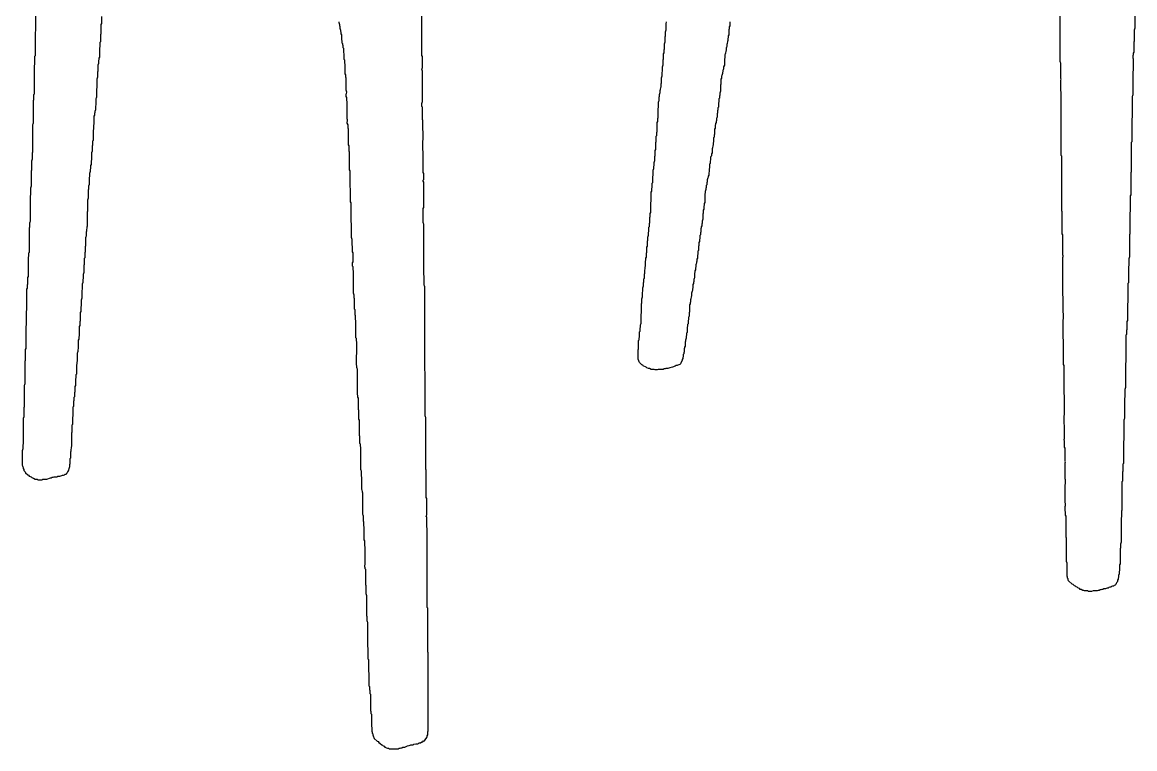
# Model space of a CAD drawing. Header units: metres. Extents: x 428 to 1567, y 158 to 1776.
# Drawn here: x 428 to 1563, y 158 to 900 of the extents above; entities that cross this region are included whole.
import ezdxf

# ---------------------------------------------------------------- set-up
doc = ezdxf.new("R2010")
doc.units = ezdxf.units.M

msp = doc.modelspace()

# ---------------------------------------------------------------- linework, layer by layer
at = {"layer": 'IA_HED'}
for points in [[(441.5, 915), (441.5, 891.2), (441, 889.4), (441, 865.5), (440.5, 864.7), (440.4, 856.4), (440, 855.6), (440, 826.5), (439.5, 825.7), (439.5, 820.5), (439.1, 819.7), (439, 818.7), (439, 796.9), (438.9, 795.9), (438.5, 795), (438.5, 767.1), (438.1, 766.2), (438, 765.2), (438, 760), (437.6, 759.1), (437.5, 758.1), (437.5, 749.8), (437.4, 748.9), (437, 748), (437, 732.4), (436.9, 731.4), (436.5, 730.6), (436.5, 723.3), (436, 722.5), (436, 696.6), (435.7, 695.7), (435.5, 694.7), (435.5, 690.6), (435.1, 689.7), (435, 688.7), (435, 665.9), (434.9, 664.9), (434.5, 664), (434.5, 660.9), (434, 660.1), (434, 640.4), (433.5, 639.5), (433.5, 633.3), (433.4, 632.4), (433, 631.5), (433, 628.4), (432.5, 627.5), (432.5, 606.8), (432.4, 605.8), (432, 604.9), (432, 590.4), (431.6, 589.6), (431.5, 588.6), (431.5, 566.8), (431, 566), (431, 554.6), (430.7, 553.7), (430.5, 552.7), (430.5, 530.9), (430.4, 529.9), (430, 529.1), (430, 507.3), (429.5, 506.5), (429.5, 497.1), (429, 495.3), (429, 470.4), (428.9, 469.4), (428.5, 468.5), (428.5, 464.4), (428.4, 463.4), (428, 462.5), (428, 448), (428.4, 447.1), (428.5, 446.1), (429, 445.3), (429, 444.3), (429.5, 443.5), (429.5, 442.4), (431, 441), (431.4, 440.1), (433.6, 437.9), (434.5, 437.5), (435.2, 436.7), (436.1, 436.4), (437, 436), (437.7, 435.2), (438.6, 434.9), (439.5, 434.5), (441.1, 433.5), (442.1, 433.5), (443.1, 433.4), (444, 433), (448.2, 433), (449, 433.5), (453.1, 433.6), (454, 434), (455.7, 434.7), (456.7, 435), (457.7, 435), (458.5, 435.5), (459.5, 435.5), (460.4, 436), (463.5, 436), (464.3, 436.5), (466.4, 436.5), (467.2, 437), (468.2, 437.2), (469.1, 437.5), (470.1, 437.6), (471, 438), (471.8, 438.5), (472.7, 438.7), (473.5, 439.5), (473.8, 440.4), (474.5, 441.1), (475, 441.9), (475.4, 442.8), (476, 444.6), (476.1, 445.6), (476.5, 446.5), (476.5, 448.6), (476.9, 449.4), (477, 454.6), (477.5, 455.4), (477.5, 461.6), (478, 462.5), (478.1, 466.6), (478.5, 467.4), (478.5, 480.9), (479, 481.7), (479, 489), (479.5, 489.8), (479.5, 497.1), (480, 497.9), (480, 507.2), (480.5, 508.1), (480.5, 512.2), (480.7, 513.2), (481, 514.1), (481, 516.1), (481.1, 517.1), (481.5, 518), (481.5, 521.1), (481.6, 522.1), (482, 523), (482, 528.2), (482.5, 529), (482.5, 535.2), (482.7, 536.2), (483, 537.1), (483, 540.2), (483.5, 541), (483.5, 550.4), (484, 551.2), (484, 553.3), (484.5, 554.1), (484.5, 562.4), (484.8, 563.3), (485, 564.2), (485, 565.3), (485.5, 567.2), (485.5, 575.4), (486, 576.3), (486, 578.3), (486.5, 580.2), (486.5, 589.5), (486.9, 590.4), (487, 591.4), (487, 594.5), (487.5, 595.3), (487.5, 603.6), (488, 604.5), (488, 609.7), (488.5, 610.5), (488.5, 616.7), (488.6, 617.7), (489, 618.6), (489, 625.8), (489.5, 627.7), (489.5, 632.9), (490, 634.7), (490, 636.8), (490.5, 638.7), (490.5, 642.8), (491, 644.7), (491, 651.9), (491.5, 652.8), (491.5, 659), (492, 659.8), (492, 665), (492.5, 665.8), (492.5, 671), (492.9, 671.9), (493, 672.9), (493, 680.1), (493.1, 681.1), (493.5, 682), (493.5, 686.1), (494, 687), (494.1, 691.1), (494.5, 691.9), (494.5, 706.5), (494.9, 707.3), (495, 708.3), (495, 718.7), (495.1, 719.7), (495.5, 720.6), (495.5, 728.9), (496, 729.7), (496, 732.8), (496.5, 734.7), (496.5, 740.9), (497, 742.7), (497, 745.8), (497.5, 747.7), (497.5, 749.8), (498, 750.6), (498, 753.7), (498.5, 754.5), (498.5, 758.7), (499, 759.5), (499, 766.8), (499.5, 768.6), (499.5, 773.8), (500, 774.6), (500, 778.8), (500.5, 779.6), (500.5, 790), (501, 790.8), (501, 795), (501.5, 795.8), (501.5, 804.1), (502, 804.9), (502, 807), (502.4, 807.9), (502.5, 808.9), (503, 810.7), (503, 813.8), (503.5, 815.7), (503.5, 821.9), (503.8, 822.8), (504, 823.8), (504, 832.1), (504.5, 832.9), (504.5, 842.2), (504.7, 843.2), (505, 844.1), (505, 848.2), (505.2, 849.2), (505.5, 850.1), (505.5, 856.3), (506, 858.2), (506, 860.3), (506.5, 862.1), (506.5, 863.2), (507, 864), (507, 873.3), (507.5, 875.2), (507.5, 879.4), (508, 880.2), (508, 887.4), (508.5, 888.2), (508.5, 897.6), (509, 898.4), (509, 905.7)], [(750.7, 900.3), (751, 899.4), (751.1, 898.4), (751.5, 897.5), (751.5, 896.5), (751.9, 895.6), (752, 893.6), (752.3, 892.7), (752.5, 891.7), (752.5, 890.7), (753, 889.9), (753, 887.8), (753.5, 887), (753.5, 882.8), (753.6, 881.8), (754, 881), (754, 878.9), (754.5, 878), (754.5, 877), (755, 876.2), (755, 874.1), (755.5, 873.3), (755.5, 869.1), (756, 867.3), (756, 862.1), (756.5, 861.3), (756.5, 858.1), (757, 857.3), (757, 847), (757.5, 846.1), (757.5, 844.1), (757.9, 843.2), (758, 842.2), (758, 830.8), (758.2, 829.8), (758.5, 828.9), (758.4, 826.9), (758, 826), (758, 824), (758.5, 823.1), (758.5, 820), (759, 819.2), (759, 801.6), (759.5, 800.7), (759.5, 798.6), (759, 797.8), (759.1, 796.8), (759.9, 795.1), (760, 792), (760.5, 791.2), (760.5, 774.6), (761, 773.8), (761, 768.6), (761.3, 767.7), (761.5, 766.7), (761.5, 749.1), (762, 748.3), (762, 731.7), (762.5, 729.8), (762.5, 716.4), (763, 715.5), (763, 696.9), (763.1, 695.9), (763.5, 695), (763.5, 680.5), (763.9, 679.6), (764, 678.6), (764, 672.4), (764.5, 671.6), (764.6, 665.4), (765, 664.5), (765, 655.2), (764.5, 654.4), (764.5, 652.3), (764.6, 651.3), (765, 650.4), (765, 647.3), (765.5, 646.5), (765.5, 623.7), (766, 621.8), (766, 619.8), (766.2, 618.8), (766.5, 617.9), (766.5, 607.5), (767, 606.7), (767, 601.5), (767.5, 600.7), (767.5, 596.5), (767.9, 595.7), (768, 594.7), (768, 578.1), (768.5, 577.3), (768.5, 575.2), (769, 573.3), (769, 560.9), (768.5, 560), (768.5, 550.7), (769, 548.9), (769, 547.8), (769.1, 546.8), (769.5, 546), (769.5, 520), (770, 519.2), (770, 517.1), (770.5, 516.3), (770.5, 504.9), (771, 504.1), (771, 494.7), (771.5, 493.9), (771.5, 478.4), (772, 477.5), (772, 470.3), (772.5, 469.5), (772.6, 467.4), (773, 466.6), (773, 443.8), (773.2, 442.8), (773.5, 441.9), (773.5, 436.7), (774, 435.9), (774, 423.4), (774.4, 422.6), (774.5, 420.5), (775, 419.7), (775, 397.9), (775.4, 397.1), (775.5, 396.1), (775.5, 390.9), (776, 390.1), (776, 385.9), (776.4, 385.1), (776.5, 371.6), (777, 370.8), (777, 365.6), (777.3, 364.7), (777.5, 363.7), (777.5, 346.1), (777, 345.3), (777.1, 344.3), (777.5, 343.4), (777.5, 342.4), (778, 341.6), (778, 326), (778.5, 325.2), (778.5, 316.9), (778.6, 315.9), (779, 315), (779, 294.3), (779.5, 293.5), (779.5, 289.3), (779.6, 288.3), (780, 287.5), (780, 262.6), (780.5, 261.8), (780.5, 250.3), (781, 249.5), (781, 237.1), (781.5, 236.3), (781.5, 222.8), (782, 222), (782, 218.8), (782.5, 218), (782.5, 214.9), (783, 214.1), (783, 197.5), (783.4, 196.6), (783.5, 195.6), (783.5, 194.6), (784, 193.8), (784, 181.3), (784.5, 180.5), (784.5, 176.3), (785, 175.5), (785, 174.5), (785.5, 173.7), (785.5, 172.6), (786, 171.8), (786.2, 170.8), (786.5, 169.9), (787, 169.1), (789.8, 166.1), (790.8, 165.8), (791.5, 165), (793.1, 163.9), (794.6, 162.4), (795.4, 162), (796.1, 161.3), (797.1, 161), (797.8, 160.1), (799.6, 159.5), (800.4, 159.1), (801.4, 159), (802.2, 158.5), (811.6, 158.5), (812.4, 159), (813.4, 159), (814.3, 159.4), (815.3, 159.5), (816.1, 160), (817.2, 160), (818.2, 160.1), (820.8, 161.3), (822.7, 161.7), (823.6, 162), (824.4, 162.5), (826.5, 162.5), (827.3, 163), (829.2, 163.5), (831.3, 163.5), (832.1, 164), (832.9, 164.5), (834, 164.5), (835.6, 165.5), (836.6, 165.6), (837.3, 166.4), (838.3, 166.7), (839, 167.5), (840.5, 169.9), (840.8, 170.8), (841, 171.8), (841.5, 172.6), (841.5, 175.8), (842, 176.6), (842, 256.4), (841.7, 257.3), (841.5, 258.2), (841.5, 301.8), (841, 302.6), (841, 383.5), (840.5, 384.3), (840.5, 394.7), (840, 395.5), (840.4, 396.4), (840.5, 397.3), (840.5, 413.9), (840, 414.7), (840, 442.8), (839.5, 443.6), (839.5, 496.4), (839.2, 497.3), (839, 498.3), (839, 542.9), (838.5, 544.7), (838.5, 629.7), (838.3, 630.7), (838, 631.6), (838, 640.9), (837.5, 641.7), (837.5, 693.6), (837.1, 694.4), (837, 695.4), (837, 709.9), (837.4, 710.8), (837.5, 711.8), (837.5, 735.6), (837.4, 736.6), (837, 737.5), (837, 738.5), (837.5, 739.4), (837.5, 744.6), (837.4, 745.6), (837, 746.4), (837, 767.2), (836.9, 768.1), (836.5, 769), (836.5, 778.3), (837, 780.2), (837, 788.5), (836.5, 789.3), (836.5, 799.7), (836.3, 800.7), (836, 801.6), (836, 813), (835.5, 813.8), (835.5, 816.9), (835.8, 817.8), (836, 818.8), (836, 849.9), (835.7, 850.8), (835.5, 851.7), (835.7, 852.7), (836, 853.6), (836, 865), (835.6, 865.9), (835.5, 866.9), (835.5, 909.4)], [(1562.5, 909), (1562.5, 893.6), (1562.2, 892.7), (1562, 891.7), (1562, 880.4), (1561.5, 879.5), (1561.5, 869.2), (1561, 868.4), (1561, 866.4), (1560.5, 865.5), (1560.5, 863.5), (1560.9, 862.6), (1561, 861.6), (1561, 850.3), (1560.5, 849.5), (1560.5, 825.8), (1560.3, 824.8), (1560, 823.9), (1560, 803.3), (1559.9, 802.4), (1559.5, 801.5), (1559.5, 777.8), (1559, 777), (1559, 748.1), (1558.7, 747.2), (1558.5, 746.3), (1558.5, 723.6), (1558, 722.8), (1558, 707.3), (1557.9, 706.4), (1557.5, 705.5), (1557.5, 684.9), (1557.4, 683.9), (1557, 683), (1557, 660.4), (1556.9, 659.4), (1556.5, 658.5), (1556.5, 652.3), (1556.4, 651.3), (1556, 650.5), (1556, 634), (1555.5, 633.2), (1555.5, 613.6), (1555.2, 612.7), (1555, 611.7), (1555, 595.3), (1554.5, 594.4), (1554.5, 586.2), (1554, 585.4), (1554, 581.2), (1553.5, 580.4), (1553.5, 552.6), (1553, 551.8), (1553, 527.1), (1552.7, 526.2), (1552.5, 525.2), (1552.5, 517), (1552, 516.2), (1552, 495.6), (1551.6, 494.7), (1551.5, 493.7), (1551.5, 473.1), (1551.2, 472.2), (1551, 471.2), (1551, 449.6), (1550.5, 448.8), (1550.5, 442.6), (1550.2, 441.7), (1550, 440.8), (1550, 431.5), (1549.5, 430.7), (1549.5, 401.8), (1549, 401), (1549, 394.8), (1548.5, 394), (1548.5, 369.3), (1548.3, 368.3), (1548, 367.4), (1548, 364.3), (1547.9, 363.4), (1547.5, 362.5), (1547.5, 347), (1547, 346.2), (1547, 340), (1546.6, 339.2), (1546.5, 338.2), (1546.5, 337.1), (1546, 335.3), (1546, 334.3), (1545.8, 333.3), (1545.5, 332.4), (1545.5, 331.4), (1545, 330.5), (1545, 329.5), (1544.7, 328.6), (1544, 327.9), (1543.5, 327), (1543.2, 326.2), (1542.4, 325.5), (1541.6, 325.1), (1540.8, 324.5), (1539.7, 324.5), (1538.9, 324), (1538.1, 323.5), (1537.2, 323.2), (1536.2, 323), (1535.4, 322.5), (1534.4, 322.5), (1533.5, 322), (1532.7, 321.7), (1531.7, 321.5), (1530.7, 321.5), (1529.9, 321), (1528.8, 321), (1528, 320.5), (1527, 320.5), (1526.2, 320), (1525.1, 320), (1524.2, 319.7), (1523.3, 319.5), (1520.2, 319.5), (1518.3, 319), (1515.2, 319), (1514.4, 319.5), (1512.3, 319.5), (1511.4, 319.6), (1510.5, 320), (1509.5, 320), (1507.8, 321), (1506.8, 321.1), (1506.1, 321.9), (1504.3, 322.6), (1503.7, 323.4), (1502.7, 323.7), (1502, 324.5), (1501.1, 324.8), (1500.4, 325.5), (1499.6, 326), (1498.7, 326.3), (1495, 329.9), (1494.7, 330.8), (1494.5, 331.8), (1494, 332.6), (1494, 333.7), (1493.5, 334.5), (1493.5, 347.9), (1493, 349.7), (1493, 373.4), (1492.7, 374.3), (1492.5, 375.3), (1492.5, 395.9), (1492, 396.7), (1492, 399.8), (1491.5, 401.6), (1491.5, 404.7), (1491.7, 405.7), (1492, 406.6), (1491.9, 408.6), (1491.5, 409.5), (1491.5, 428), (1492, 428.8), (1492, 432.9), (1491.7, 433.8), (1491.5, 434.8), (1491.5, 449.2), (1491.7, 450.2), (1492, 451.1), (1491.6, 451.9), (1491.5, 452.9), (1491.5, 465.3), (1491, 466.1), (1491, 472.3), (1490.5, 474.1), (1491, 475), (1491, 488.3), (1490.5, 490.2), (1490.5, 498.5), (1491, 499.3), (1491, 518.8), (1490.5, 520.7), (1490.5, 549.5), (1490, 550.4), (1490, 576.1), (1489.5, 576.9), (1489.5, 596.5), (1490, 597.3), (1490, 602.5), (1489.5, 603.3), (1489.5, 619.8), (1489, 620.6), (1489, 658.7), (1489.2, 659.7), (1489.5, 660.6), (1489.5, 661.6), (1489, 662.4), (1489, 683), (1488.6, 683.9), (1488.5, 684.9), (1488.5, 706.5), (1488, 707.3), (1488, 763), (1487.6, 763.8), (1487.5, 764.8), (1487.5, 828.7), (1487, 829.5), (1487, 840.8), (1487.4, 841.6), (1487, 842.5), (1487, 857.9), (1486.7, 858.8), (1486.5, 859.8), (1486.5, 906.1)], [(1149.6, 900.1), (1149.5, 899.1), (1149.5, 896), (1149, 895.1), (1149, 893), (1148.5, 892.2), (1148.5, 886.9), (1148, 886), (1148, 883.9), (1147.5, 883.1), (1147.5, 881), (1147.1, 880.1), (1147, 878), (1146.5, 877.2), (1146.5, 875.1), (1146.2, 874.2), (1146, 873.2), (1146, 871.1), (1145.5, 870.2), (1145, 868.3), (1144.9, 867.3), (1144.5, 866.4), (1144.5, 863.3), (1144, 862.4), (1144, 856.1), (1143, 854.4), (1143, 852.3), (1142.8, 851.3), (1142.5, 850.4), (1142.5, 849.3), (1142, 848.5), (1142, 847.4), (1141.6, 846.6), (1141.5, 845.6), (1141.1, 844.7), (1141, 843.6), (1141, 842.6), (1140.5, 841.8), (1140.5, 836.5), (1140, 835.6), (1140, 829.3), (1139.8, 828.3), (1139.5, 827.4), (1139.5, 826.4), (1139.4, 825.4), (1139, 824.5), (1138.9, 822.4), (1138.5, 821.5), (1138.5, 819.4), (1138.4, 818.4), (1138, 817.5), (1138, 813.3), (1137.5, 812.4), (1137.5, 811.4), (1137.4, 810.4), (1137, 809.5), (1137, 807.4), (1136.5, 806.5), (1136.5, 803.4), (1136.4, 802.4), (1136, 801.5), (1136, 799.4), (1135.5, 798.5), (1135.5, 797.5), (1135.1, 796.6), (1135, 795.6), (1134.6, 794.7), (1134.5, 793.7), (1134.5, 791.6), (1134, 790.7), (1134, 785.5), (1133.5, 784.6), (1133.5, 782.5), (1133, 781.7), (1133, 777.4), (1132.5, 776.6), (1132.5, 774.5), (1132.1, 773.6), (1132, 771.5), (1131.6, 770.6), (1131.5, 769.6), (1131.5, 766.5), (1131, 765.6), (1131, 763.5), (1130.2, 762.8), (1130, 761.8), (1130, 759.7), (1129.5, 757.8), (1129.5, 755.7), (1129, 754.9), (1129, 751.7), (1128.5, 749.8), (1128.5, 747.7), (1128, 745.8), (1128, 743.7), (1127.5, 742.9), (1127.5, 741.8), (1127, 740.9), (1126.9, 739.9), (1126.5, 739), (1126.5, 736.9), (1126, 736.1), (1126, 734), (1125.5, 733.1), (1125.5, 731), (1125.1, 730.1), (1125, 729.1), (1124.7, 728.2), (1124.5, 727.2), (1124.5, 726.2), (1124, 724.3), (1124, 715.8), (1123.5, 715), (1123.5, 712.9), (1123, 712), (1122.9, 708.9), (1122.5, 708), (1122.4, 704.9), (1122, 704), (1122, 698.8), (1121.8, 697.8), (1121.5, 696.9), (1121.5, 695.8), (1121.3, 694.8), (1121, 693.9), (1121, 692.9), (1120.9, 691.9), (1120.5, 691), (1120.5, 689.9), (1120, 689.1), (1120, 685.9), (1119.5, 685), (1119.5, 682.9), (1119, 682.1), (1119, 678.9), (1118.5, 678.1), (1118.5, 676), (1118, 675.1), (1118, 672), (1117.6, 671.1), (1117.5, 666.9), (1117, 666.1), (1117, 662.9), (1116.5, 662.1), (1116.5, 658.9), (1116, 658.1), (1116, 655.9), (1115.6, 655.1), (1115.5, 654.1), (1115.1, 653.2), (1115, 652.1), (1115, 650), (1114.6, 649.1), (1114.5, 648.1), (1114.5, 647.1), (1114, 646.3), (1114, 645.2), (1113.5, 643.3), (1113.5, 639.1), (1113.1, 638.2), (1113, 637.2), (1113, 636.1), (1112.7, 635.2), (1112.5, 634.2), (1112.5, 633.2), (1112, 632.3), (1112, 629.2), (1111.5, 627.3), (1111.5, 626.2), (1111, 625.4), (1110.9, 624.4), (1110.5, 623.5), (1110.5, 620.3), (1110, 619.5), (1109.9, 617.4), (1109.5, 616.5), (1109.4, 614.4), (1109, 613.6), (1109, 612.5), (1108.6, 611.6), (1108.5, 610.6), (1108.5, 604.3), (1108, 603.4), (1108, 600.3), (1107.8, 599.3), (1107.5, 598.4), (1107.5, 597.3), (1107.3, 596.3), (1107, 595.4), (1107, 592.2), (1106.5, 591.4), (1106.5, 590.4), (1106.4, 589.4), (1106, 588.5), (1106, 583.2), (1105.5, 582.4), (1105.5, 580.2), (1105, 579.4), (1105, 577.3), (1104.8, 576.3), (1104.5, 575.4), (1104.4, 574.4), (1104, 573.5), (1104, 570.3), (1103.9, 569.3), (1103.5, 568.4), (1103.5, 567.4), (1103, 566.5), (1102.9, 563.4), (1102.5, 562.5), (1102.5, 561.5), (1102, 560.6), (1102, 558.5), (1101.6, 557.6), (1101.5, 556.6), (1101, 555.8), (1101, 554.7), (1099.5, 552.2), (1099.3, 551.2), (1098.5, 550.5), (1097.6, 550.1), (1096.6, 550), (1095.7, 549.6), (1094.7, 549.5), (1093.9, 548.8), (1091.2, 547.7), (1088.3, 547), (1087.3, 546.9), (1086.4, 546.5), (1084.4, 546.4), (1083.5, 546), (1082.4, 546), (1081.6, 545.5), (1077.4, 545.5), (1076.4, 545.4), (1075.5, 545), (1074.4, 545), (1073.4, 545.1), (1072.5, 545.5), (1070.4, 545.5), (1069.4, 545.6), (1067.6, 546.4), (1066.6, 546.5), (1064.8, 547.1), (1064.1, 548), (1061.3, 549.1), (1060.7, 549.9), (1059.7, 550.2), (1057.5, 552.5), (1057, 553.3), (1056.7, 554.3), (1056, 556.1), (1056, 565.6), (1056.5, 566.4), (1056.5, 574.9), (1057, 575.7), (1057, 577.8), (1057.5, 578.6), (1057.5, 583.9), (1058, 584.7), (1058, 587.9), (1058.5, 588.7), (1058.5, 590.9), (1058.8, 591.8), (1059, 592.8), (1059, 602.3), (1059.5, 603.1), (1059.5, 612.6), (1060, 613.4), (1060, 617.6), (1060.1, 618.6), (1060.5, 619.5), (1060.5, 623.7), (1061, 625.7), (1061, 628.8), (1061.5, 630.7), (1061.5, 633.9), (1061.8, 634.8), (1062, 635.8), (1062, 637.9), (1062.5, 638.7), (1062.5, 642.9), (1062.9, 643.8), (1063, 644.8), (1063.1, 650.1), (1063.5, 651), (1063.5, 655.2), (1063.6, 656.2), (1064, 657.1), (1064, 659.2), (1064.5, 660), (1064.5, 663.2), (1064.6, 664.2), (1065, 665.1), (1065, 670.4), (1065.5, 671.2), (1065.5, 676.5), (1066, 677.3), (1066, 680.5), (1066.4, 681.4), (1066.5, 682.4), (1066.5, 685.5), (1066.9, 686.4), (1067, 690.6), (1067.5, 691.4), (1067.5, 694.6), (1068, 695.5), (1068, 700.7), (1068.2, 701.7), (1068.5, 702.6), (1068.5, 704.7), (1069, 705.6), (1069, 715), (1069.1, 716.1), (1069.5, 716.9), (1069.5, 726.4), (1070, 727.3), (1070, 730.4), (1070.4, 731.3), (1070.5, 732.3), (1070.5, 735.5), (1070.9, 736.4), (1071, 737.4), (1071, 741.6), (1071.1, 742.6), (1071.5, 743.5), (1071.5, 748.8), (1072, 750.7), (1072, 752.8), (1072.5, 753.6), (1072.5, 756.8), (1073, 758.7), (1073, 762.9), (1073.5, 763.7), (1073.5, 769), (1074, 769.9), (1074, 776.2), (1074.2, 777.2), (1074.5, 778.1), (1074.5, 783.4), (1075, 784.2), (1075, 787.4), (1075.5, 788.2), (1075.5, 796.6), (1075.6, 797.6), (1076, 798.5), (1076, 801.7), (1076.5, 802.5), (1076.5, 812), (1077, 812.9), (1077, 818.1), (1077.1, 819.1), (1077.5, 820), (1077.5, 823.2), (1077.7, 824.2), (1078, 825.1), (1078, 826.1), (1078.1, 827.2), (1078.5, 828), (1078.5, 830.2), (1079, 831), (1079.1, 833.1), (1079.5, 834), (1079.6, 837.1), (1080, 838), (1080, 843.2), (1080.2, 844.2), (1080.5, 845.1), (1080.5, 848.3), (1081, 850.2), (1081, 854.4), (1081.3, 855.3), (1081.5, 856.3), (1081.5, 861.6), (1082, 862.4), (1082, 866.6), (1082.1, 867.6), (1082.5, 868.5), (1082.5, 871.7), (1083, 872.5), (1083, 877.8), (1083.5, 879.7), (1083.5, 885), (1083.9, 885.9), (1084, 886.9), (1084, 890), (1084.4, 890.9), (1084.5, 891.9), (1084.5, 898.2), (1085, 900.2)]]:
    msp.add_lwpolyline(points, dxfattribs=at)

doc.saveas('drawing.dxf')
